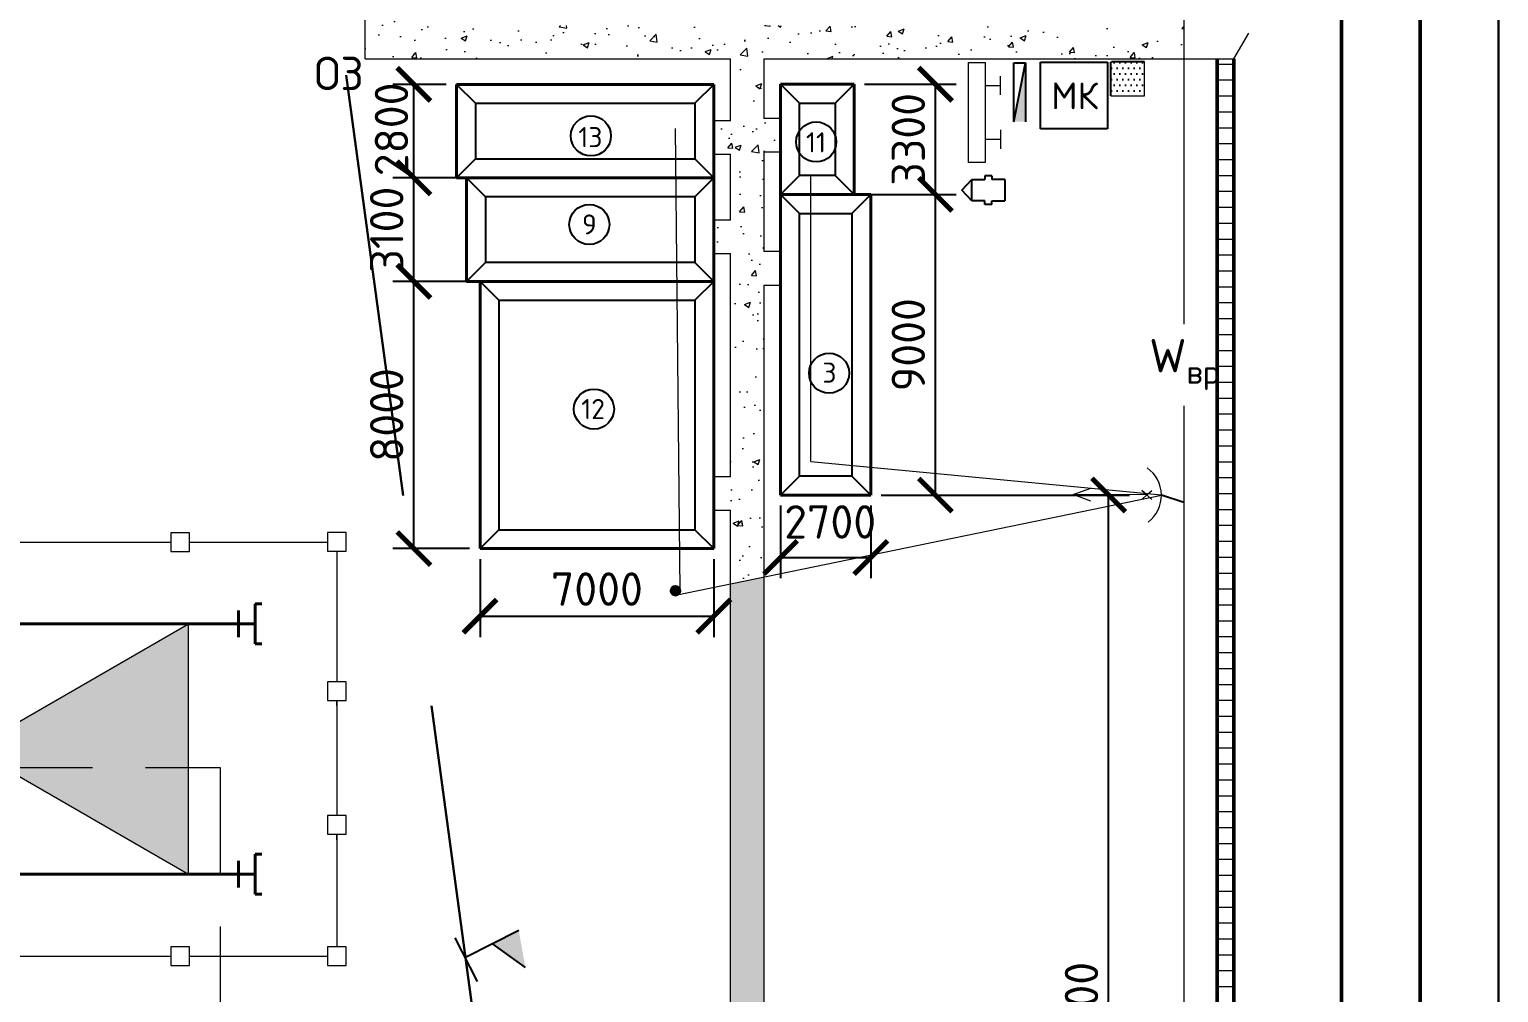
# Model space of a CAD drawing. Header units: millimetres. Extents: x -782 to 10910, y 3841 to 13237.
# Drawn here: x -385.5 to -297.5, y 4606.2 to 4663.9 of the extents above; entities that cross this region are included whole.
import ezdxf

# ---------------------------------------------------------------- set-up
doc = ezdxf.new("R2010")
doc.units = ezdxf.units.MM
doc.linetypes.add('штриховая2', pattern=[9.525, 6.35, -3.175])
for name, color, linetype, lineweight in [('0.2 сетевой', 7, 'Continuous', 20), ('красный', 1, 'Continuous', 30), ('Оbводка', 1, 'Continuous', 90), ('Тонкая 0.3', 140, 'Continuous', 25)]:
    doc.layers.add(name, color=color, linetype=linetype, lineweight=lineweight)
doc.layers.add('1', color=7, linetype='Continuous')
doc.layers.add('Системный слой', color=7, linetype='Continuous')
doc.styles.add('2.5', font='isocpeur.ttf', dxfattribs={"height": 2})
doc.styles.add('Isocpeur', font='isocpeur.ttf')
doc.dimstyles.new('М500 стройгенп', dxfattribs={"dimtxt": 2, "dimasz": 2, "dimexe": 1.25, "dimexo": 0.625, "dimtad": 1, "dimlfac": 500, "dimtxsty": '2.5', "dimblk": 'ARCHTICK', "dimcen": 2.5, "dimadec": 0, "dimazin": 0, "dimtfac": 1, "dimtmove": 0, "dimatfit": 3, "dimfxl": 1, "dimarcsym": 0})
pattern_1 = [(50, (-2824.641, 1373.7972), (3.6436934, -0.3187817), [0.381, -4.191]), (355, (-2824.641, 1373.7972), (-0.7048684, 3.821137), [0.3048, -3.3528117]), (100.45144, (-2824.3374, 1373.7706), (2.938825, 3.502355), [0.3238002, -3.561805]), (46.1842, (-2824.641, 1374.813), (5.421581, -0.8408466), [0.5715, -6.2865]), (96.63556, (-2824.189, 1374.743), (4.748083, 4.9485225), [0.4857005, -5.342712]), (351.18415, (-2824.641, 1374.813), (4.748083, 4.9485225), [0.457199, -5.029195]), (21, (-2824.133, 1374.5592), (3.0322878, -2.045304), [0.381, -4.191]), (326, (-2824.133, 1374.5592), (1.2360406, 3.6837593), [0.3048, -3.3528]), (71.451445, (-2823.8803, 1374.3888), (4.2683284, 1.6384554), [0.3238002, -3.5617988]), (37.5, (-2824.641, 1373.7972), (0.06177207, 1.69110078), [0, -3.31216, 0, -3.4036, 0, -3.3655]), (7.5, (-2824.641, 1373.7972), (1.33639325, 2.0036115), [0, -1.94056, 0, -3.23596, 0, -1.2827]), (327.5, (-2825.7738, 1373.7972), (2.7118119, -0.1145749), [0, -1.27, 0, -3.9624, 0, -5.2578]), (317.5, (-2826.2818, 1373.7972), (2.9625836, 0.5085298), [0, -1.651, 0, -2.63144, 0, -3.7338])]

# ---------------------------------------------------------------- blocks, each defined once
blk = doc.blocks.new('_ArchTick')
at = {"color": 0, "linetype": 'ByBlock', "const_width": 0.15}
blk.add_lwpolyline([(-0.5, -0.5), (0.5, 0.5)], dxfattribs=at)
blk = doc.blocks.new('*D99')
at = {"color": 0, "lineweight": -2, "transparency": 16777216}
for p, q in [((-334.466, 4636.019), (-319.6, 4636.019)), ((-320.85, 4572.988), (-320.85, 4636.019)), ((-331.321, 4572.988), (-319.6, 4572.988))]:
    blk.add_line(p, q, dxfattribs=at)
at = {"layer": 'Defpoints', "color": 0, "lineweight": 25, "transparency": 16777216}
for p in [(-335.091, 4636.019), (-320.85, 4636.019), (-331.946, 4572.988)]:
    blk.add_point(p, dxfattribs=at)
at = {"color": 0, "lineweight": -2, "transparency": 16777216, "xscale": 2, "yscale": 2, "zscale": 2}
for p, rotation in [((-320.85, 4636.019), 90), ((-320.85, 4572.988), 270)]:
    blk.add_blockref('_ArchTick', p, dxfattribs=dict(at, rotation=rotation))
at = {"color": 0, "lineweight": 20, "transparency": 16777216, "insert": (-322.475, 4604.503), "char_height": 2, "attachment_point": 5, "rotation": 90, "style": '2.5'}
blk.add_mtext('38500', dxfattribs=at)
blk = doc.blocks.new('*D100')
at = {"color": 0, "lineweight": -2, "transparency": 16777216}
for p, q in [((-334.466, 4654.018), (-329.969, 4654.018)), ((-331.219, 4636.019), (-331.219, 4654.018)), ((-334.466, 4636.019), (-329.969, 4636.019))]:
    blk.add_line(p, q, dxfattribs=at)
at = {"layer": 'Defpoints', "color": 0, "lineweight": 20, "transparency": 16777216}
for p in [(-335.091, 4654.018), (-331.219, 4654.018), (-335.091, 4636.019)]:
    blk.add_point(p, dxfattribs=at)
at = {"color": 0, "lineweight": -2, "transparency": 16777216, "xscale": 2, "yscale": 2, "zscale": 2}
for p, rotation in [((-331.219, 4654.018), 90), ((-331.219, 4636.019), 270)]:
    blk.add_blockref('_ArchTick', p, dxfattribs=dict(at, rotation=rotation))
at = {"color": 0, "lineweight": 20, "transparency": 16777216, "insert": (-332.844, 4645.019), "char_height": 2, "attachment_point": 5, "rotation": 90, "style": '2.5'}
blk.add_mtext('9000', dxfattribs=at)
blk = doc.blocks.new('*D101')
at = {"color": 0, "lineweight": -2, "transparency": 16777216}
for p, q in [((-335.466, 4660.618), (-329.969, 4660.618)), ((-331.219, 4654.018), (-331.219, 4660.618)), ((-335.466, 4654.018), (-329.969, 4654.018))]:
    blk.add_line(p, q, dxfattribs=at)
at = {"layer": 'Defpoints', "color": 0, "lineweight": 20, "transparency": 16777216}
for p in [(-336.091, 4660.618), (-331.219, 4660.618), (-336.091, 4654.018)]:
    blk.add_point(p, dxfattribs=at)
at = {"color": 0, "lineweight": -2, "transparency": 16777216, "xscale": 2, "yscale": 2, "zscale": 2}
for p, rotation in [((-331.219, 4660.618), 90), ((-331.219, 4654.018), 270)]:
    blk.add_blockref('_ArchTick', p, dxfattribs=dict(at, rotation=rotation))
at = {"color": 0, "lineweight": 20, "transparency": 16777216, "insert": (-332.844, 4657.318), "char_height": 2, "attachment_point": 5, "rotation": 90, "style": '2.5'}
blk.add_mtext('3300', dxfattribs=at)
blk = doc.blocks.new('*D102')
at = {"color": 0, "lineweight": -2, "transparency": 16777216}
for p, q in [((-358.491, 4632.186), (-358.491, 4627.512)), ((-344.491, 4632.186), (-344.491, 4627.512)), ((-358.491, 4628.762), (-344.491, 4628.762))]:
    blk.add_line(p, q, dxfattribs=at)
at = {"layer": 'Defpoints', "color": 0, "lineweight": 20, "transparency": 16777216}
for p in [(-358.491, 4632.811), (-344.491, 4632.811), (-344.491, 4628.762)]:
    blk.add_point(p, dxfattribs=at)
at = {"color": 0, "lineweight": -2, "transparency": 16777216, "xscale": 2, "yscale": 2, "zscale": 2, "rotation": 180}
blk.add_blockref('_ArchTick', (-358.491, 4628.762), dxfattribs=at)
at = {"color": 0, "lineweight": -2, "transparency": 16777216, "xscale": 2, "yscale": 2, "zscale": 2}
blk.add_blockref('_ArchTick', (-344.491, 4628.762), dxfattribs=at)
at = {"color": 0, "lineweight": 20, "transparency": 16777216, "insert": (-351.491, 4630.387), "char_height": 2, "attachment_point": 5, "style": '2.5'}
blk.add_mtext('7000', dxfattribs=at)
blk = doc.blocks.new('*D103')
at = {"color": 0, "lineweight": -2, "transparency": 16777216}
for p, q in [((-340.491, 4635.394), (-340.491, 4631.03)), ((-335.091, 4635.394), (-335.091, 4631.03)), ((-340.491, 4632.28), (-335.091, 4632.28))]:
    blk.add_line(p, q, dxfattribs=at)
at = {"layer": 'Defpoints', "color": 0, "lineweight": 20, "transparency": 16777216}
for p in [(-340.491, 4636.019), (-335.091, 4636.019), (-335.091, 4632.28)]:
    blk.add_point(p, dxfattribs=at)
at = {"color": 0, "lineweight": -2, "transparency": 16777216, "xscale": 2, "yscale": 2, "zscale": 2, "rotation": 180}
blk.add_blockref('_ArchTick', (-340.491, 4632.28), dxfattribs=at)
at = {"color": 0, "lineweight": -2, "transparency": 16777216, "xscale": 2, "yscale": 2, "zscale": 2}
blk.add_blockref('_ArchTick', (-335.091, 4632.28), dxfattribs=at)
at = {"color": 0, "lineweight": 20, "transparency": 16777216, "insert": (-337.522, 4634.408), "char_height": 2, "attachment_point": 5, "style": '2.5'}
blk.add_mtext('2700', dxfattribs=at)
blk = doc.blocks.new('*D104')
at = {"color": 0, "lineweight": -2, "transparency": 16777216}
for p, q in [((-359.116, 4648.811), (-363.703, 4648.811)), ((-362.453, 4632.811), (-362.453, 4648.811)), ((-359.116, 4632.811), (-363.703, 4632.811))]:
    blk.add_line(p, q, dxfattribs=at)
at = {"layer": 'Defpoints', "color": 0, "lineweight": 20, "transparency": 16777216}
for p in [(-362.453, 4648.811), (-358.491, 4648.811), (-358.491, 4632.811)]:
    blk.add_point(p, dxfattribs=at)
at = {"color": 0, "lineweight": -2, "transparency": 16777216, "xscale": 2, "yscale": 2, "zscale": 2}
for p, rotation in [((-362.453, 4648.811), 90), ((-362.453, 4632.811), 270)]:
    blk.add_blockref('_ArchTick', p, dxfattribs=dict(at, rotation=rotation))
at = {"color": 0, "lineweight": 20, "transparency": 16777216, "insert": (-364.078, 4640.811), "char_height": 2, "attachment_point": 5, "rotation": 90, "style": '2.5'}
blk.add_mtext('8000', dxfattribs=at)
blk = doc.blocks.new('*D105')
at = {"color": 0, "lineweight": -2, "transparency": 16777216}
for p, q in [((-359.913, 4655.011), (-363.703, 4655.011)), ((-362.453, 4648.814), (-362.453, 4655.011)), ((-359.913, 4648.814), (-363.703, 4648.814))]:
    blk.add_line(p, q, dxfattribs=at)
at = {"layer": 'Defpoints', "color": 0, "lineweight": 20, "transparency": 16777216}
for p in [(-362.453, 4655.011), (-359.288, 4655.011), (-359.288, 4648.814)]:
    blk.add_point(p, dxfattribs=at)
at = {"color": 0, "lineweight": -2, "transparency": 16777216, "xscale": 2, "yscale": 2, "zscale": 2}
for p, rotation in [((-362.453, 4655.011), 90), ((-362.453, 4648.814), 270)]:
    blk.add_blockref('_ArchTick', p, dxfattribs=dict(at, rotation=rotation))
at = {"color": 0, "lineweight": 20, "transparency": 16777216, "insert": (-364.078, 4651.912), "char_height": 2, "attachment_point": 5, "rotation": 90, "style": '2.5'}
blk.add_mtext('3100', dxfattribs=at)
blk = doc.blocks.new('*D106')
at = {"color": 0, "lineweight": -2, "transparency": 16777216}
for p, q in [((-360.516, 4660.611), (-363.703, 4660.611)), ((-362.453, 4655.011), (-362.453, 4660.611)), ((-360.516, 4655.011), (-363.703, 4655.011))]:
    blk.add_line(p, q, dxfattribs=at)
at = {"layer": 'Defpoints', "color": 0, "lineweight": 20, "transparency": 16777216}
for p in [(-362.453, 4660.611), (-359.891, 4660.611), (-359.891, 4655.011)]:
    blk.add_point(p, dxfattribs=at)
at = {"color": 0, "lineweight": -2, "transparency": 16777216, "xscale": 2, "yscale": 2, "zscale": 2}
for p, rotation in [((-362.453, 4660.611), 90), ((-362.453, 4655.011), 270)]:
    blk.add_blockref('_ArchTick', p, dxfattribs=dict(at, rotation=rotation))
at = {"color": 0, "lineweight": 20, "transparency": 16777216, "insert": (-363.793, 4657.915), "char_height": 2, "attachment_point": 5, "rotation": 90, "style": '2.5'}
blk.add_mtext('2800', dxfattribs=at)

msp = doc.modelspace()

# ---------------------------------------------------------------- hatches: boundary and pattern name
at = {"lineweight": 20}
h = msp.add_hatch(dxfattribs=at)
h.set_pattern_fill('AR-CONC', color=256, scale=0.02)
h.set_pattern_definition(pattern_1)
h.paths.add_polyline_path([(-337.744899, 4468.596323), (-338.744899, 4468.596323), (-338.744899, 4472.596313), (-337.744899, 4472.596313), (-337.744899, 4474.596313), (-338.744899, 4474.596313), (-338.744899, 4478.596303), (-337.744899, 4478.596303), (-337.744899, 4480.596303), (-338.744899, 4480.596303), (-338.744899, 4484.596293), (-337.744899, 4484.596293), (-337.744899, 4486.596293), (-338.744899, 4486.596293), (-338.744899, 4489.956282), (-337.744899, 4489.956282), (-337.744899, 4491.956282), (-338.744899, 4491.956282), (-338.744899, 4495.793482), (-340.744899, 4495.793482), (-340.744899, 4468.596323), (-359.455167, 4468.596323), (-359.455167, 4475.206589), (-340.744899, 4475.206589), (-340.744899, 4477.206589), (-343.255194, 4477.206589), (-343.255194, 4478.206473), (-345.255194, 4478.20653), (-345.255194, 4477.206589), (-348.655185, 4477.206589), (-348.655185, 4478.206589), (-350.655185, 4478.206589), (-350.655185, 4477.206589), (-354.055176, 4477.206589), (-354.055176, 4478.206589), (-356.055176, 4478.206589), (-356.055176, 4477.206589), (-359.455167, 4477.206589), (-359.455167, 4478.206589), (-361.455167, 4478.206589), (-361.455167, 4477.206589), (-361.455167, 4475.206589), (-361.455167, 4463.807408), (-359.455167, 4463.807408), (-359.455167, 4466.596323), (-340.744899, 4466.596323), (-340.744899, 4463.807408), (-338.744899, 4463.807408), (-338.744899, 4466.596323), (-337.744899, 4466.596323)])
h.paths.add_polyline_path([(-338.744899, 4498.006404), (-341.49096, 4498.006404), (-341.49096, 4500.743701), (-343.49096, 4500.743701), (-343.49096, 4496.006404), (-340.744899, 4496.006404), (-340.744899, 4495.793482), (-338.744899, 4495.793482)])
h.paths.add_polyline_path([(-341.49096, 4504.334467), (-343.49096, 4504.334467), (-343.49096, 4500.743701), (-341.49096, 4500.743701)])
h.paths.add_polyline_path([(-341.49096, 4553.676008), (-338.353466, 4553.676008), (-338.353466, 4555.676008), (-341.49096, 4555.676008), (-341.49096, 4567.030776), (-343.49096, 4565.437244), (-343.49096, 4546.891012), (-344.49096, 4546.891012), (-344.49096, 4544.891012), (-343.49096, 4544.891012), (-343.49096, 4541.11671), (-344.49096, 4541.11671), (-344.49096, 4539.633113), (-344.49096, 4539.11671), (-343.49096, 4539.11671), (-343.49096, 4535.361404), (-344.49096, 4535.361404), (-344.49096, 4534.033122), (-344.49096, 4533.361404), (-343.49096, 4533.361404), (-343.49096, 4504.334467), (-341.49096, 4504.334467)])
h.paths.add_polyline_path([(-341.49096, 4601.517203), (-343.49096, 4601.517203), (-343.49096, 4599.526434), (-341.49096, 4599.526434)])
h.paths.add_polyline_path([(-341.49096, 4603.507973), (-343.49096, 4603.507973), (-343.49096, 4601.517203), (-341.49096, 4601.517203)])
h.paths.add_polyline_path([(-341.49096, 4631.097874), (-343.49096, 4630.686293), (-343.49096, 4603.507973), (-341.49096, 4603.507973)])
h.paths.add_polyline_path([(-490.955052, 4471.532161), (-487.955057, 4471.532161), (-487.955057, 4474.412156), (-490.955052, 4474.412156)], flags=9)
h.paths.add_polyline_path([(-493.997563, 4661.748558), (-490.757568, 4661.748558), (-490.757568, 4664.628553), (-493.997563, 4664.628553)], flags=9)
h.paths.add_polyline_path([(-620.19341, 4666.092173), (-616.953415, 4666.092173), (-616.953415, 4668.972168), (-620.19341, 4668.972168)], flags=9)
h.paths.add_polyline_path([(-620.253409, 4471.532161), (-616.893415, 4471.532161), (-616.893415, 4474.412156), (-620.253409, 4474.412156)], flags=9)
h.paths.add_polyline_path([(-380.073851, 4471.532161), (-376.833856, 4471.532161), (-376.833856, 4474.412156), (-380.073851, 4474.412156)], flags=9)
h.paths.add_polyline_path([(-360.53817, 4666.092173), (-357.538175, 4666.092173), (-357.538175, 4668.972168), (-360.53817, 4668.972168)], flags=9)
h.paths.add_polyline_path([(-333.732101, 4498.708907), (-329.532101, 4498.708907), (-329.532101, 4503.508907), (-333.732101, 4503.508907)], flags=9)
h.paths.add_polyline_path([(-333.802376, 4502.764583), (-329.602376, 4502.764583), (-329.602376, 4507.564583), (-333.802376, 4507.564583)], flags=9)
h.paths.add_polyline_path([(-643.349288, 4561.645607), (-638.329288, 4561.645607), (-638.329288, 4567.25894), (-643.349288, 4567.25894)], flags=9)
h.paths.add_polyline_path([(-486.200517, 4700.863403), (-481.180517, 4700.863403), (-481.180517, 4706.476736), (-486.200517, 4706.476736)], flags=9)
h.paths.add_polyline_path([(-335.274504, 4596.387526), (-332.074504, 4596.387526), (-332.074504, 4601.187526), (-335.274504, 4601.187526)], flags=9)
h.paths.add_polyline_path([(-334.963664, 4599.344781), (-332.363664, 4599.344781), (-332.363664, 4604.144781), (-334.963664, 4604.144781)], flags=9)
h.paths.add_polyline_path([(-335.110374, 4602.258114), (-332.510374, 4602.258114), (-332.510374, 4607.058114), (-335.110374, 4607.058114)], flags=9)
h.paths.add_polyline_path([(-355.652888, 4539.547874), (-352.292894, 4539.547874), (-352.292894, 4542.427869), (-355.652888, 4542.427869)], flags=9)
h.paths.add_polyline_path([(-355.652888, 4499.416649), (-352.172894, 4499.416649), (-352.172894, 4502.296644), (-355.652888, 4502.296644)], flags=9)
h.paths.add_polyline_path([(-324.262243, 4499.416649), (-320.902249, 4499.416649), (-320.902249, 4502.296644), (-324.262243, 4502.296644)], flags=9)
h.paths.add_polyline_path([(-365.910975, 4686.257033), (-363.870979, 4686.257033), (-363.870979, 4689.137029), (-365.910975, 4689.137029)], flags=9)
h.paths.add_polyline_path([(-332.162343, 4580.084993), (-330.122347, 4580.084993), (-330.122347, 4582.964989), (-332.162343, 4582.964989)], flags=9)
h.paths.add_polyline_path([(-332.593684, 4542.584176), (-330.553688, 4542.584176), (-330.553688, 4545.464171), (-332.593684, 4545.464171)], flags=9)
h.paths.add_polyline_path([(-351.172047, 4482.983545), (-349.61205, 4482.983545), (-349.61205, 4485.86354), (-351.172047, 4485.86354)], flags=25)
h.paths.add_polyline_path([(-361.591125, 4483.287258), (-360.151128, 4483.287258), (-360.151128, 4486.167253), (-361.591125, 4486.167253)], flags=9)
h.paths.add_polyline_path([(-356.572038, 4482.983545), (-355.012041, 4482.983545), (-355.012041, 4485.86354), (-356.572038, 4485.86354)], flags=25)
h.paths.add_polyline_path([(-339.271315, 4655.758474), (-337.471318, 4655.758474), (-337.471318, 4658.638469), (-339.271315, 4658.638469)], flags=9)
h.paths.add_polyline_path([(-332.608081, 4489.943755), (-331.168084, 4489.943755), (-331.168084, 4492.823751), (-332.608081, 4492.823751)], flags=9)
h.paths.add_polyline_path([(-344.581313, 4683.141552), (-342.421316, 4683.141552), (-342.421316, 4686.021547), (-344.581313, 4686.021547)], flags=9)
h.paths.add_polyline_path([(-350.703241, 4567.302177), (-348.663245, 4567.302177), (-348.663245, 4570.182173), (-350.703241, 4570.182173)], flags=9)
h.paths.add_polyline_path([(-354.839681, 4687.502941), (-352.799684, 4687.502941), (-352.799684, 4690.382936), (-354.839681, 4690.382936)], flags=9)
h.paths.add_polyline_path([(-347.957987, 4533.876224), (-346.517989, 4533.876224), (-346.517989, 4536.756219), (-347.957987, 4536.756219)], flags=9)
h.paths.add_polyline_path([(-332.015966, 4467.071119), (-330.815968, 4467.071119), (-330.815968, 4469.951114), (-332.015966, 4469.951114)], flags=9)
h.paths.add_polyline_path([(-338.286479, 4641.96886), (-336.846482, 4641.96886), (-336.846482, 4644.848855), (-338.286479, 4644.848855)], flags=9)
h.paths.add_polyline_path([(-352.901499, 4656.072448), (-350.861502, 4656.072448), (-350.861502, 4658.952444), (-352.901499, 4658.952444)], flags=9)
h.paths.add_polyline_path([(-352.740161, 4639.788183), (-350.700164, 4639.788183), (-350.700164, 4642.668178), (-352.740161, 4642.668178)], flags=9)
h.paths.add_polyline_path([(-352.662799, 4650.840838), (-351.222802, 4650.840838), (-351.222802, 4653.720833), (-352.662799, 4653.720833)], flags=9)
h.paths.add_polyline_path([(-340.866138, 4448.225574), (-339.42614, 4448.225574), (-339.42614, 4451.105569), (-340.866138, 4451.105569)], flags=9)
h.paths.add_polyline_path([(-332.246898, 4479.155218), (-331.0469, 4479.155218), (-331.0469, 4482.035213), (-332.246898, 4482.035213)], flags=9)
h.paths.add_polyline_path([(-332.015966, 4473.071109), (-330.815968, 4473.071109), (-330.815968, 4475.951104), (-332.015966, 4475.951104)], flags=9)
h.paths.add_polyline_path([(-332.608081, 4484.543764), (-331.168084, 4484.543764), (-331.168084, 4487.42376), (-332.608081, 4487.42376)], flags=9)
h.paths.add_polyline_path([(-345.82457, 4483.643858), (-343.784573, 4483.643858), (-343.784573, 4486.523853), (-345.82457, 4486.523853)], flags=25)
h.paths.add_polyline_path([(-347.957987, 4545.076205), (-346.517989, 4545.076205), (-346.517989, 4547.9562), (-347.957987, 4547.9562)], flags=9)
h.paths.add_polyline_path([(-347.957987, 4539.476214), (-346.517989, 4539.476214), (-346.517989, 4542.35621), (-347.957987, 4542.35621)], flags=9)
h.paths.add_polyline_path([(-343.49096, 4599.526434), (-343.49096, 4565.437244), (-341.49096, 4567.030776), (-341.49096, 4599.526434)])
h = msp.add_hatch(dxfattribs=at)
h.set_pattern_fill('ANSI31', color=256, scale=0.3, angle=135)
h.set_pattern_definition([(180, (-2824.641, 1373.7972), (-2e-16, -0.9525), [])])
h.paths.add_polyline_path([(-313.353466, 4706.53625), (-314.353466, 4705.53625), (-314.353466, 4680.807408), (-313.353466, 4680.807408)])
h.paths.add_polyline_path([(-313.353466, 4500.743701), (-314.353466, 4500.743701), (-314.353466, 4463.807408), (-313.353466, 4463.807408)])
h.paths.add_polyline_path([(-313.353466, 4456.807408), (-314.353466, 4456.807408), (-314.353466, 4433.593297), (-313.353466, 4432.593297)])
h.paths.add_polyline_path([(-313.353466, 4504.334467), (-314.353466, 4504.334467), (-314.353466, 4500.743701), (-313.353466, 4500.743701)])
h.paths.add_polyline_path([(-313.353466, 4599.526434), (-314.353466, 4599.526434), (-314.353466, 4504.334467), (-313.353466, 4504.334467)])
h.paths.add_polyline_path([(-313.353466, 4601.517203), (-314.353466, 4601.517203), (-314.353466, 4599.526434), (-313.353466, 4599.526434)])
h.paths.add_polyline_path([(-313.353466, 4603.507973), (-314.353466, 4603.507973), (-314.353466, 4601.517203), (-313.353466, 4601.517203)])
h.paths.add_polyline_path([(-313.353466, 4673.807408), (-314.353466, 4673.807408), (-314.353466, 4665.760209), (-313.353466, 4665.760209)])
h.paths.add_polyline_path([(-314.353466, 4664.131015), (-313.353466, 4664.131015), (-313.353466, 4665.760209), (-314.353466, 4665.760209)])
h.paths.add_polyline_path([(-313.353466, 4662.131015), (-314.353466, 4662.131015), (-314.353466, 4603.507973), (-313.353466, 4603.507973)])
at = {"lineweight": 25}
h = msp.add_hatch(dxfattribs=at)
h.set_pattern_fill('ANSI31', color=256)
h.paths.add_polyline_path([(-368.191661, 4463.807408), (-373.728346, 4463.807408), (-373.728346, 4456.807408), (-369.148621, 4456.807408)])
h.paths.add_polyline_path([(-395.838756, 4466.392732), (-395.525305, 4468.691212, -0.033531004), (-397.946103, 4470.807408), (-579.946103, 4470.807408, -0.033546474), (-582.368081, 4468.690313), (-582.053972, 4466.392661, -0.454591532), (-580.237257, 4464.807408), (-397.654949, 4464.807408, -0.454492205)])
h.paths.add_polyline_path([(-369.748667, 4685.053568), (-370.828143, 4685.160867, -0.097320235), (-378.998894, 4680.813979), (-608.743581, 4680.807442), (-609.838767, 4672.796344, -0.071737884), (-603.062159, 4673.807128), (-596.916666, 4673.836845, -0.164269753), (-582.368081, 4668.924503), (-582.053972, 4671.222156, -0.374956444), (-583.437252, 4672.807408, -1), (-580.237257, 4672.807408), (-397.654949, 4672.807408, -1), (-394.454955, 4672.807408, -0.381458001), (-395.874355, 4671.217636), (-395.556386, 4668.870434, -0.164703998), (-380.97554, 4673.807408), (-368.225183, 4673.807408)])
h.paths.add_polyline_path([(-603.696659, 4674.934966, -1), (-603.37666, 4674.934966, -1)], flags=16)
h.paths.add_polyline_path([(-395.874355, 4671.217636, -0.447745786), (-397.654949, 4672.807408), (-580.237257, 4672.807408, -0.454591532), (-582.053972, 4671.222156), (-582.368081, 4668.924503, -0.033546474), (-579.946103, 4666.807408), (-397.916183, 4666.807838, -0.032682346), (-395.556386, 4668.870434)])
h.paths.add_polyline_path([(-468.071309, 4672.209808), (-468.071309, 4678.809808), (-472.871309, 4678.809808), (-472.871309, 4672.209808)], flags=24)
h.paths.add_polyline_path([(-468.071309, 4664.861306), (-468.071309, 4671.461306), (-472.871309, 4671.461306), (-472.871309, 4664.861306)], flags=9)
h.paths.add_polyline_path([(-568.008949, 4665.132408), (-561.808949, 4665.132408), (-561.808949, 4669.932408), (-568.008949, 4669.932408)], flags=9)
at = {"lineweight": 20}
h = msp.add_hatch(dxfattribs=at)
h.set_pattern_fill('AR-CONC', color=256, scale=0.025)
h.paths.add_polyline_path([(-316.353466, 4463.807408), (-368.191661, 4463.807408), (-369.148621, 4456.807408), (-316.353466, 4456.807408)])
edge = h.paths.add_edge_path()
edge.add_line((-368.191661, 4463.807408), (-387.037143, 4463.807408))
edge.add_arc((-387.037143, 4475.807794), 12.000386, 223.86662461, 270, ccw=False)
edge.add_line((-395.688881, 4467.491743), (-395.838756, 4466.392732))
edge.add_arc((-396.054952, 4464.807408), 1.599997, 0, 82.23429528, ccw=False)
edge.add_arc((-396.054952, 4464.807408), 1.599997, -180, 0, ccw=False)
edge.add_line((-397.654949, 4464.807408), (-580.237257, 4464.807408))
edge.add_arc((-581.837255, 4464.807408), 1.599997, -180, 0, ccw=False)
edge.add_arc((-581.837255, 4464.807408), 1.599997, 97.78457087, 180, ccw=False)
edge.add_line((-582.053972, 4466.392661), (-582.204114, 4467.490923))
edge.add_arc((-590.855063, 4475.807794), 12.000386, 270, 316.12794469, ccw=False)
edge.add_line((-590.855063, 4463.807408), (-609.700546, 4463.807408))
edge.add_line((-609.700546, 4463.807408), (-608.743586, 4456.807408))
edge.add_line((-608.743586, 4456.807408), (-369.148621, 4456.807408))
edge.add_line((-369.148621, 4456.807408), (-368.191661, 4463.807408))
edge = h.paths.add_edge_path()
edge.add_arc((-387.037143, 4475.807794), 12.000386, 204.62550124, 223.86662461, ccw=False)
edge.add_line((-397.946103, 4470.807408), (-490.693853, 4470.807408))
edge.add_arc((-491.827745, 4471.200197), 1.199998, 199.10645728, 340.89354272, ccw=False)
edge.add_line((-492.961638, 4470.807408), (-579.946103, 4470.807408))
edge.add_arc((-590.855063, 4475.807794), 12.000386, 316.12794469, 335.37449876, ccw=False)
edge.add_line((-582.204114, 4467.490923), (-582.053972, 4466.392661))
edge.add_arc((-581.837255, 4464.807408), 1.599997, 0, 97.78457087, ccw=False)
edge.add_line((-580.237257, 4464.807408), (-397.654949, 4464.807408))
edge.add_arc((-396.054952, 4464.807408), 1.599997, 82.23429528, 180, ccw=False)
edge.add_line((-395.838756, 4466.392732), (-395.688881, 4467.491743))
edge = h.paths.add_edge_path()
edge.add_line((-369.173453, 4680.807408), (-608.743586, 4680.807408))
edge.add_line((-608.743586, 4680.807408), (-609.700546, 4673.807408))
edge.add_line((-609.700546, 4673.807408), (-590.855063, 4673.807408))
edge.add_arc((-590.855063, 4661.807022), 12.000386, 43.87205531, 90, ccw=False)
edge.add_line((-582.204114, 4670.123893), (-582.053972, 4671.222156))
edge.add_arc((-581.837255, 4672.807408), 1.599997, 180, 262.21542913, ccw=False)
edge.add_arc((-581.837255, 4672.807408), 1.599997, 0, 180, ccw=False)
edge.add_line((-580.237257, 4672.807408), (-397.654949, 4672.807408))
edge.add_arc((-396.054952, 4672.807408), 1.599997, 0, 180, ccw=False)
edge.add_arc((-396.054952, 4672.807408), 1.599997, -83.51900907, 0, ccw=False)
edge.add_line((-395.874355, 4671.217636), (-395.556386, 4668.870434))
edge.add_arc((-336.114625, 4576.116626), 110.1662, 117.53133097, 122.65399107, ccw=False)
edge.add_line((-387.037143, 4673.807408), (-368.225183, 4673.807408))
edge.add_line((-368.225183, 4673.807408), (-369.173453, 4680.807408))
edge = h.paths.add_edge_path()
edge.add_line((-608.743586, 4680.807408), (-617.994481, 4680.807408))
edge.add_line((-617.994481, 4680.807408), (-617.990367, 4673.414839))
edge.add_arc((-614.946103, 4661.807408), 12, 90, 104.69589657, ccw=False)
edge.add_line((-614.946103, 4673.807408), (-609.700546, 4673.807408))
edge.add_line((-609.700546, 4673.807408), (-608.743586, 4680.807408))
edge = h.paths.add_edge_path()
edge.add_line((-395.556386, 4668.870434), (-395.874355, 4671.217636))
edge.add_arc((-396.054952, 4672.807408), 1.599997, 180, 276.48099093, ccw=False)
edge.add_line((-397.654949, 4672.807408), (-580.237257, 4672.807408))
edge.add_arc((-581.837255, 4672.807408), 1.599997, -97.78457087, 0, ccw=False)
edge.add_line((-582.053972, 4671.222156), (-582.204114, 4670.123893))
edge.add_arc((-590.855063, 4661.807022), 12.000386, 24.62550124, 43.87205531, ccw=False)
edge.add_line((-579.946103, 4666.807408), (-495.336234, 4666.807408))
edge.add_arc((-494.750257, 4665.760209), 1.199998, 60.7700888, 119.2299112, ccw=False)
edge.add_line((-494.164279, 4666.807408), (-397.946103, 4666.807408))
edge.add_arc((-395.805836, 4666.743802), 2.141212, 83.30987815, 178.29773268, ccw=False)
h.paths.add_polyline_path([(-493.997563, 4666.092173), (-490.757568, 4666.092173), (-490.757568, 4666.807408), (-493.997563, 4666.807408)])
h.paths.add_polyline_path([(-368.225183, 4673.807408), (-316.353466, 4673.807408), (-316.353466, 4680.807408), (-369.173453, 4680.807408)])
edge = h.paths.add_edge_path()
edge.add_arc((-609.946103, 4656.807408), 24, 109.59180627, 180)
edge.add_line((-633.946103, 4656.807408), (-633.946103, 4480.807408))
edge.add_arc((-609.946103, 4480.807408), 24, 180, 270)
edge.add_line((-609.946103, 4456.807408), (-608.743586, 4456.807408))
edge.add_line((-608.743586, 4456.807408), (-609.700546, 4463.807408))
edge.add_line((-609.700546, 4463.807408), (-614.946103, 4463.807408))
edge.add_arc((-637.916666, 4452.836845), 25.455844, 25.52877937, 64.47122063)
edge.add_line((-626.946103, 4475.807408), (-626.946103, 4661.807408))
edge.add_arc((-614.946103, 4661.807408), 12, 104.69589657, 180, ccw=False)
edge.add_line((-617.990367, 4673.414839), (-617.993708, 4679.417938))
at = {"lineweight": 25}
h = msp.add_hatch(dxfattribs=at)
h.set_pattern_fill('AR-CONC', color=256, scale=0.025)
h.paths.add_polyline_path([(-583.437252, 4464.807408, -0.374956444), (-582.053972, 4466.392661), (-582.204114, 4467.490923, -0.204033738), (-590.855063, 4463.807408), (-602.946103, 4463.807408, -0.072953131), (-609.838767, 4464.818472), (-608.743586, 4456.807408), (-375.228346, 4456.807408), (-375.228346, 4463.807408), (-387.037143, 4463.807408, -0.077886135), (-390.708441, 4464.382785), (-394.459977, 4464.680734, -0.96113778), (-397.654949, 4464.807408), (-580.237257, 4464.807408, -1)])
h.paths.add_polyline_path([(-633.514713, 4548.873557), (-626.914713, 4548.873557), (-626.914713, 4553.673557), (-633.514713, 4553.673557)], flags=24)
h.paths.add_polyline_path([(-632.021103, 4479.706118), (-625.421103, 4479.706118), (-625.421103, 4484.506118), (-632.021103, 4484.506118)], flags=24)
h.paths.add_polyline_path([(-634.133065, 4600.843937), (-630.443071, 4600.843937), (-630.443071, 4605.16393), (-634.133065, 4605.16393)], flags=9)
h.paths.add_polyline_path([(-468.071309, 4457.905008), (-468.071309, 4464.505008), (-472.871309, 4464.505008), (-472.871309, 4457.905008)], flags=24)
edge = h.paths.add_edge_path()
edge.add_arc((-609.946103, 4656.807408), 24, 109.59160183, 180)
edge.add_line((-633.946103, 4656.807408), (-633.946103, 4480.807408))
edge.add_arc((-609.946103, 4480.807408), 24, 180, 270)
edge.add_line((-609.946103, 4456.807408), (-608.743586, 4456.807408))
edge.add_line((-608.743586, 4456.807408), (-609.700546, 4463.807408))
edge.add_line((-609.700546, 4463.807408), (-609.838767, 4464.818472))
edge.add_arc((-602.946103, 4487.807408), 24, 180, 253.30994122, ccw=False)
edge.add_line((-626.946103, 4487.807408), (-626.946103, 4661.807408))
edge.add_arc((-614.946103, 4661.807408), 12, 104.69537151, 180, ccw=False)
edge.add_line((-617.990261, 4673.414867), (-617.993627, 4679.417967))
at = {"lineweight": 20}
h = msp.add_hatch(dxfattribs=at)
h.set_pattern_fill('AR-CONC', color=256, scale=0.02)
h.set_pattern_definition(pattern_1)
h.paths.add_polyline_path([(-341.49096, 4656.562181), (-340.49096, 4656.562181), (-340.49096, 4658.562181), (-341.49096, 4658.562181), (-341.49096, 4662.131015), (-316.353466, 4662.131015), (-316.353466, 4664.131015), (-363.377792, 4664.131015), (-363.377792, 4665.760209), (-365.377792, 4665.760209), (-365.377792, 4662.131015), (-343.49096, 4662.131015), (-343.49096, 4658.430201), (-344.49096, 4658.430201), (-344.49096, 4656.430201), (-343.49096, 4656.430201), (-343.49096, 4652.486852), (-344.49096, 4652.486852), (-344.49096, 4650.486852), (-343.49096, 4650.486852), (-343.49096, 4637.102308), (-344.49096, 4637.102308), (-344.49096, 4635.102308), (-343.49096, 4635.102308), (-343.49096, 4630.686293), (-341.49096, 4631.097874), (-341.49096, 4648.595524), (-340.49096, 4648.595524), (-340.49096, 4650.595524), (-341.49096, 4650.595524)])
h.paths.add_polyline_path([(-363.377792, 4673.807408), (-365.377792, 4673.807408), (-365.377792, 4665.760209), (-363.377792, 4665.760209)])
h = msp.add_hatch(dxfattribs=at)
h.set_pattern_fill('ANSI31', color=256, angle=90)
h.set_pattern_definition([(135, (-2824.641, 1373.7972), (-2.245064, -2.245064), [])])
h.paths.add_polyline_path([(-579.946103, 4470.807408, -0.084176912), (-582.204114, 4467.490923), (-582.053972, 4466.392661, -0.454591532), (-580.237257, 4464.807408), (-397.654949, 4464.807408, -0.454492205), (-395.838756, 4466.392732), (-395.688881, 4467.491743, -0.084153049), (-397.946103, 4470.807408), (-490.693853, 4470.807408, -0.71189231), (-492.961638, 4470.807408)])
h.paths.add_polyline_path([(-580.237257, 4672.807408, -0.454591532), (-582.053972, 4671.222156), (-582.204114, 4670.123893, -0.084176912), (-579.946103, 4666.807408), (-495.336234, 4666.807408, -0.260759243), (-494.164279, 4666.807408), (-397.946103, 4666.807408, -0.083164554), (-395.721467, 4670.089038), (-395.874355, 4671.217636, -0.447745786), (-397.654949, 4672.807408)])
h.paths.add_polyline_path([(-493.99518, 4666.152561), (-488.59518, 4666.152561), (-488.59518, 4670.952561), (-493.99518, 4670.952561)], flags=9)
h.paths.add_polyline_path([(-360.290529, 4665.506476), (-355.290529, 4665.506476), (-355.290529, 4670.306476), (-360.290529, 4670.306476)], flags=9)
msp.add_hatch(color=7).paths.add_polyline_path([(-325.820131, 4661.898391), (-326.525802, 4658.370037), (-325.820131, 4658.370037)])
at = {"lineweight": 25}
h = msp.add_hatch(color=1, dxfattribs=at)
h.paths.add_polyline_path([(-346.779974, 4630.567506, 0.414213562), (-347.059004, 4630.288476, 0.414213562), (-346.779974, 4630.009446)])
h.paths.add_polyline_path([(-346.779974, 4630.567506), (-346.779974, 4630.009446, 0.414213562), (-346.500944, 4630.288476, 0.414213562)])
at = {"lineweight": 20}
h = msp.add_hatch(color=256, dxfattribs=at)
h.dxf.hatch_style = 1
h.paths.add_polyline_path([(-375.946102, 4517.907408), (-387.039436, 4517.907408), (-388.946103, 4516.807408), (-375.946102, 4509.307408)])
h.paths.add_polyline_path([(-375.946102, 4524.307408), (-387.039436, 4517.907408), (-375.946102, 4517.907408)])
h.paths.add_polyline_path([(-590.868024, 4516.560537), (-591.163415, 4516.71995), (-590.600979, 4517.762144), (-590.85277, 4517.907408), (-601.946105, 4517.907408), (-601.946105, 4509.307408), (-591.543478, 4515.308923)])
h.paths.add_polyline_path([(-601.946105, 4524.307408), (-601.946105, 4517.907408), (-590.85277, 4517.907408)])
h.paths.add_polyline_path([(-590.85277, 4619.707408), (-601.946105, 4619.707408), (-601.946105, 4613.307408)])
h.paths.add_polyline_path([(-601.946105, 4628.307408), (-601.946105, 4619.707408), (-590.85277, 4619.707408), (-588.946103, 4620.807408)])
h.paths.add_polyline_path([(-375.946102, 4619.707408), (-387.039436, 4619.707408), (-375.946102, 4613.307408)])
h.paths.add_polyline_path([(-375.946102, 4628.307408), (-387.186612, 4621.822499), (-387.252892, 4621.543297), (-386.926307, 4621.465769), (-387.30707, 4619.861812), (-387.039436, 4619.707408), (-375.946102, 4619.707408)])
at = {"layer": 'Системный слой', "lineweight": 25}
h = msp.add_hatch(dxfattribs=at)
h.set_pattern_fill('DOTS', scale=0.213333, style=0)
h.set_pattern_definition([(0, (-1311.28106, 4680.54108), (0.16933305, 0.3386661), [0, -0.3386661])])
h.paths.add_polyline_path([(-318.697182, 4661.957932), (-318.697182, 4659.929479), (-320.725634, 4659.929479), (-320.725634, 4661.957932), (-320.321579, 4661.957932)])
at = {"layer": 'Тонкая 0.3', "ltscale": 5}
msp.add_hatch(color=7, dxfattribs=at).paths.add_polyline_path([(-356.174136, 4609.962442), (-357.771056, 4609.151032), (-355.776818, 4607.720674)])

# ---------------------------------------------------------------- linework, layer by layer
at = {"color": 3, "lineweight": 50}
msp.add_line((-302.199071, 4711.803428), (-302.199071, 4603.117201), dxfattribs=at)
at = {"color": 1, "lineweight": 30}
msp.add_line((-297.495949, 4711.803428), (-297.495949, 4562.166596), dxfattribs=at)
at = {"color": 240, "lineweight": 20, "true_color": 0xed1f24}
for p, q in [((-316.353466, 4703.536203), (-316.353466, 4646.245825)), ((-346.500944, 4630.288476), (-346.779974, 4657.968876)), ((-338.673771, 4638.0347), (-338.673771, 4655.149864)), ((-316.353466, 4641.353236), (-316.353466, 4435.593293)), ((-338.673771, 4638.0347), (-317.688171, 4636.036236)), ((-317.687777, 4635.996343), (-346.779974, 4630.009446))]:
    msp.add_line(p, q, dxfattribs=at)
at = {"linetype": 'штриховая2', "lineweight": 30, "ltscale": 4}
msp.add_line((-371.625749, 4698.909939), (-351.470686, 4550.127899), dxfattribs=at)
at = {"lineweight": 20}
for p, q in [((-365.377792, 4662.131015), (-365.377792, 4673.807408)), ((-313.353466, 4662.131015), (-312.460978, 4663.67685)), ((-365.377792, 4662.131015), (-343.49096, 4662.131015)), ((-343.49096, 4658.430201), (-343.49096, 4662.131015)), ((-341.49096, 4662.131015), (-341.49096, 4658.562181)), ((-341.49096, 4662.131015), (-314.353466, 4662.131015)), ((-314.353466, 4662.131015), (-313.353466, 4662.131015)), ((-318.697182, 4659.929479), (-318.697182, 4661.957932)), ((-320.725634, 4659.929479), (-318.697182, 4659.929479)), ((-340.49096, 4658.562181), (-341.49096, 4658.562181)), ((-343.49096, 4658.430201), (-344.49096, 4658.430201)), ((-344.49096, 4656.430201), (-343.49096, 4656.430201)), ((-343.49096, 4652.486852), (-343.49096, 4656.430201)), ((-341.49096, 4656.562181), (-341.49096, 4650.595524)), ((-341.49096, 4656.562181), (-340.49096, 4656.562181)), ((-343.49096, 4652.486852), (-344.49096, 4652.486852)), ((-340.49096, 4650.595524), (-341.49096, 4650.595524)), ((-344.49096, 4650.486852), (-343.49096, 4650.486852)), ((-343.49096, 4637.102308), (-343.49096, 4650.486852)), ((-341.49096, 4648.595524), (-341.49096, 4572.595133)), ((-341.49096, 4648.595524), (-340.49096, 4648.595524)), ((-343.49096, 4637.102308), (-344.49096, 4637.102308)), ((-344.49096, 4635.102308), (-343.49096, 4635.102308)), ((-343.49096, 4569.582039), (-343.49096, 4635.102308)), ((-386.286478, 4633.195352), (-377.006169, 4633.195352)), ((-375.886171, 4633.195352), (-371.946103, 4633.195352)), ((-371.946103, 4633.195352), (-367.618158, 4633.195352)), ((-367.046103, 4628.307408), (-367.046103, 4632.647409)), ((-388.946103, 4620.807408), (-375.946102, 4628.307408)), ((-375.946102, 4627.50741), (-375.946102, 4628.307408)), ((-375.946102, 4613.307408), (-375.946102, 4628.307408)), ((-367.046103, 4624.838312), (-367.046103, 4628.307408)), ((-367.046103, 4616.822004), (-367.046103, 4623.718314)), ((-388.946103, 4620.807408), (-375.946102, 4613.307408)), ((-367.046103, 4608.967407), (-367.046103, 4615.702006)), ((-386.286478, 4608.407408), (-377.006169, 4608.407408)), ((-375.886171, 4608.407408), (-371.946103, 4608.407408)), ((-371.946103, 4608.407408), (-367.618158, 4608.407408))]:
    msp.add_line(p, q, dxfattribs=at)
at = {"color": 5, "lineweight": 50}
msp.add_line((-306.902193, 4605.10797), (-306.902193, 4667.360207), dxfattribs=at)
at = {"lineweight": 50}
msp.add_line((-313.353466, 4662.131015), (-313.353466, 4463.807408), dxfattribs=at)
at = {"color": 7}
for p, q in [((-326.525802, 4661.898391), (-325.820131, 4661.898391)), ((-326.525802, 4658.370037), (-326.525802, 4661.898391)), ((-326.525802, 4658.370037), (-325.820131, 4661.898391)), ((-325.820131, 4661.898391), (-325.820131, 4658.370037))]:
    msp.add_line(p, q, dxfattribs=at)
at = {"lineweight": 25}
for p, q in [((-324.924099, 4661.94002), (-320.924106, 4661.94002)), ((-324.924099, 4657.940027), (-324.924099, 4661.94002)), ((-320.924106, 4661.94002), (-320.924106, 4657.940027)), ((-318.697182, 4661.957932), (-320.670706, 4661.957932)), ((-359.890934, 4660.610624), (-358.759565, 4659.479255)), ((-344.49096, 4660.610624), (-345.622329, 4659.479255)), ((-340.49096, 4660.618484), (-339.359591, 4659.487115)), ((-336.090967, 4660.618484), (-337.222336, 4659.487115)), ((-358.759565, 4659.479255), (-358.759565, 4656.142002)), ((-358.759565, 4659.479255), (-345.622329, 4659.479255)), ((-345.622329, 4659.479255), (-345.622329, 4656.142002)), ((-339.359591, 4655.149864), (-339.359591, 4659.487115)), ((-339.359591, 4659.487115), (-337.222336, 4659.487115)), ((-337.222336, 4659.487115), (-337.222336, 4655.149864)), ((-320.924106, 4657.940027), (-324.924099, 4657.940027)), ((-359.890934, 4655.010633), (-358.759565, 4656.142002)), ((-358.759565, 4656.142002), (-345.622329, 4656.142002)), ((-344.49096, 4655.010633), (-345.622329, 4656.142002)), ((-359.290935, 4655.010633), (-358.159566, 4653.879264)), ((-344.49096, 4655.010633), (-345.622329, 4653.879264)), ((-340.49096, 4654.018495), (-339.359591, 4655.149864)), ((-337.222336, 4655.149864), (-339.359591, 4655.149864)), ((-336.090967, 4654.018495), (-337.222336, 4655.149864)), ((-358.159566, 4653.879264), (-358.159566, 4649.942012)), ((-345.622329, 4653.879264), (-358.159566, 4653.879264)), ((-345.622329, 4653.879264), (-345.622329, 4649.942012)), ((-340.49096, 4654.018495), (-339.359591, 4652.887126)), ((-335.090969, 4654.018495), (-336.222338, 4652.887126)), ((-339.359591, 4637.149894), (-339.359591, 4652.887126)), ((-339.359591, 4652.887126), (-336.222338, 4652.887126)), ((-336.222338, 4652.887126), (-336.222338, 4637.149894)), ((-359.290935, 4648.810643), (-358.159566, 4649.942012)), ((-345.622329, 4649.942012), (-358.159566, 4649.942012)), ((-344.49096, 4648.810643), (-345.622329, 4649.942012)), ((-358.490937, 4648.810643), (-357.359568, 4647.679274)), ((-344.49096, 4648.810643), (-345.622329, 4647.679274)), ((-357.359568, 4647.679274), (-357.359568, 4633.942039)), ((-357.359568, 4647.679274), (-345.622329, 4647.679274)), ((-345.622329, 4647.679274), (-345.622329, 4633.942039)), ((-340.49096, 4636.018525), (-339.359591, 4637.149894)), ((-336.222338, 4637.149894), (-339.359591, 4637.149894)), ((-335.090969, 4636.018525), (-336.222338, 4637.149894)), ((-358.490937, 4632.81067), (-357.359568, 4633.942039)), ((-357.359568, 4633.942039), (-345.622329, 4633.942039)), ((-344.49096, 4632.81067), (-345.622329, 4633.942039))]:
    msp.add_line(p, q, dxfattribs=at)
at = {"lineweight": 40}
for p, q in [((-359.890934, 4660.610624), (-359.890934, 4655.010633)), ((-359.890934, 4660.610624), (-344.49096, 4660.610624)), ((-344.49096, 4655.010633), (-344.49096, 4660.610624)), ((-336.090967, 4660.618484), (-340.49096, 4660.618484)), ((-340.49096, 4654.018495), (-340.49096, 4660.618484)), ((-336.090967, 4654.018495), (-336.090967, 4660.618484)), ((-359.890934, 4655.010633), (-344.49096, 4655.010633)), ((-344.49096, 4655.010633), (-359.290935, 4655.010633)), ((-359.290935, 4655.010633), (-359.290935, 4648.810643)), ((-359.290935, 4655.010633), (-344.49096, 4655.010633)), ((-344.49096, 4648.810643), (-344.49096, 4655.010633)), ((-340.49096, 4654.018495), (-340.49096, 4636.018525)), ((-335.090969, 4654.018495), (-340.49096, 4654.018495)), ((-336.090967, 4654.018495), (-340.49096, 4654.018495)), ((-335.090969, 4636.018525), (-335.090969, 4654.018495)), ((-340.49096, 4651.418499), (-340.49096, 4636.018525)), ((-344.49096, 4648.810643), (-359.290935, 4648.810643)), ((-344.49096, 4648.810643), (-358.490937, 4648.810643)), ((-358.490937, 4648.810643), (-358.490937, 4632.81067)), ((-344.49096, 4648.810643), (-344.49096, 4632.81067)), ((-340.49096, 4636.018525), (-335.090969, 4636.018525)), ((-358.490937, 4632.81067), (-344.49096, 4632.81067)), ((-371.946103, 4629.507406), (-371.946103, 4627.10741)), ((-371.546104, 4629.507406), (-371.946103, 4629.507406)), ((-372.946102, 4627.50741), (-372.946102, 4629.107407)), ((-388.946103, 4628.307408), (-371.946103, 4628.307408)), ((-371.546104, 4627.10741), (-371.946103, 4627.10741)), ((-371.946103, 4614.507406), (-371.946103, 4612.10741)), ((-371.546104, 4614.507406), (-371.946103, 4614.507406)), ((-372.946102, 4612.50741), (-372.946102, 4614.107407)), ((-388.946103, 4613.307408), (-371.946103, 4613.307408)), ((-371.546104, 4612.10741), (-371.946103, 4612.10741))]:
    msp.add_line(p, q, dxfattribs=at)
at = {"color": 1, "lineweight": 25}
msp.add_line((-317.688171, 4636.036236), (-316.353466, 4635.593293), dxfattribs=at)
at = {"lineweight": 13}
for p, q in [((-375.886171, 4633.755351), (-377.006169, 4633.755351)), ((-377.006169, 4633.755351), (-377.006169, 4632.635353)), ((-375.886171, 4632.635353), (-375.886171, 4633.755351)), ((-366.49816, 4633.767407), (-367.618158, 4633.767407)), ((-367.618158, 4633.767407), (-367.618158, 4632.647409)), ((-366.49816, 4632.647409), (-366.49816, 4633.767407)), ((-377.006169, 4632.635353), (-375.886171, 4632.635353)), ((-367.618158, 4632.647409), (-366.49816, 4632.647409)), ((-366.49816, 4624.838312), (-367.618158, 4624.838312)), ((-367.618158, 4624.838312), (-367.618158, 4623.718314)), ((-366.49816, 4623.718314), (-366.49816, 4624.838312)), ((-367.618158, 4623.718314), (-366.49816, 4623.718314)), ((-367.058159, 4623.394892), (-367.058159, 4623.718314)), ((-366.49816, 4616.822004), (-367.618158, 4616.822004)), ((-367.618158, 4616.822004), (-367.618158, 4615.702006)), ((-366.49816, 4615.702006), (-366.49816, 4616.822004)), ((-367.618158, 4615.702006), (-366.49816, 4615.702006)), ((-367.058159, 4615.378584), (-367.058159, 4615.702006)), ((-375.886171, 4608.967407), (-377.006169, 4608.967407)), ((-377.006169, 4608.967407), (-377.006169, 4607.847409)), ((-375.886171, 4607.847409), (-375.886171, 4608.967407)), ((-366.49816, 4608.967407), (-367.618158, 4608.967407)), ((-367.618158, 4608.967407), (-367.618158, 4607.847409)), ((-366.49816, 4607.847409), (-366.49816, 4608.967407)), ((-377.006169, 4607.847409), (-375.886171, 4607.847409)), ((-367.618158, 4607.847409), (-366.49816, 4607.847409))]:
    msp.add_line(p, q, dxfattribs=at)
at = {"linetype": 'штриховая2', "lineweight": 20}
for p, q in [((-388.046103, 4619.707408), (-374.046103, 4619.707408)), ((-374.046103, 4619.707408), (-374.046103, 4531.907408))]:
    msp.add_line(p, q, dxfattribs=at)
at = {"lineweight": 50}
msp.add_lwpolyline([(-314.353466, 4662.131015), (-314.353466, 4463.807408)], dxfattribs=at)
at = {"color": 1, "lineweight": 30}
msp.add_circle((-346.779974, 4630.288476), 0.27903, dxfattribs=at)
at = {"layer": '0.2 сетевой'}
for p, q in [((-328.247833, 4660.537738), (-327.329114, 4660.537738)), ((-327.329114, 4660.537738), (-327.329114, 4661.100282)), ((-327.329114, 4659.977939), (-327.329114, 4660.540483)), ((-327.329114, 4657.880611), (-327.329114, 4657.318067)), ((-328.247833, 4657.320813), (-327.329114, 4657.320813)), ((-327.329114, 4657.320813), (-327.329114, 4656.758269))]:
    msp.add_line(p, q, dxfattribs=at)
msp.add_lwpolyline([(-329.247833, 4661.929275), (-328.247833, 4661.929275), (-328.247833, 4655.929275), (-329.247833, 4655.929275)], close=True, dxfattribs=at)
at = {"layer": 'красный', "color": 1, "lineweight": 20}
for p, q in [((-322.975014, 4636.059576), (-321.916058, 4636.4255)), ((-321.922344, 4635.648161), (-322.975014, 4636.059576)), ((-318.565165, 4636.023919), (-322.975014, 4636.059576)), ((-318.565165, 4636.023919), (-318.863314, 4635.760316)), ((-318.565165, 4636.023919), (-318.859012, 4636.292308)), ((-318.565165, 4636.023919), (-318.267017, 4636.287522)), ((-318.565165, 4636.023919), (-318.271318, 4635.755529))]:
    msp.add_line(p, q, dxfattribs=at)
msp.add_arc((-319.706844, 4635.996343), 2.019068, 307.53861683, 54.72563763, dxfattribs=at)
at = {"layer": 'Оbводка', "color": 0, "lineweight": -2}
for centre in [(-351.849413, 4657.524341), (-338.360041, 4657.16251), (-351.942801, 4652.220835), (-337.586772, 4643.315279), (-351.66747, 4641.163857)]:
    msp.add_circle(centre, 1.199998, dxfattribs=at)
at = {"layer": 'Системный слой', "color": 7, "lineweight": 25}
msp.add_line((-320.725634, 4659.929479), (-320.725634, 4661.957932), dxfattribs=at)
at = {"layer": 'Системный слой', "lineweight": 25}
for p, q in [((-327.840933, 4655.126264), (-328.256709, 4655.126264)), ((-328.256709, 4655.126264), (-328.256709, 4654.923877)), ((-329.648497, 4654.275206), (-329.035586, 4654.923877)), ((-329.035586, 4653.626536), (-329.648497, 4654.275206)), ((-329.035586, 4654.923877), (-328.256709, 4654.923877)), ((-329.035586, 4653.626536), (-329.035586, 4654.923877)), ((-328.256709, 4653.626536), (-329.035586, 4653.626536)), ((-328.256709, 4653.424149), (-328.256709, 4653.626536)), ((-327.840933, 4653.424149), (-328.256709, 4653.424149))]:
    msp.add_line(p, q, dxfattribs=at)
at = {"layer": 'Системный слой'}
for p, q in [((-327.840933, 4655.126264), (-327.840933, 4654.923877)), ((-327.062057, 4654.923877), (-327.840933, 4654.923877)), ((-327.062057, 4654.923877), (-327.062057, 4653.626536)), ((-327.840933, 4653.424149), (-327.840933, 4653.626536)), ((-327.840933, 4653.626536), (-327.062057, 4653.626536))]:
    msp.add_line(p, q, dxfattribs=at)
at = {"layer": 'Тонкая 0.3', "color": 7, "ltscale": 5}
for p, q in [((-362.150196, 4654.768115), (-364.144434, 4656.198474)), ((-360.00064, 4609.496008), (-358.67111, 4606.879387)), ((-359.367976, 4608.339623), (-356.174136, 4609.962442)), ((-355.776818, 4607.720674), (-357.771056, 4609.151032))]:
    msp.add_line(p, q, dxfattribs=at)

# ---------------------------------------------------------------- texts
at = {"lineweight": 40, "width": 15.99997333, "attachment_point": 5, "style": 'Isocpeur'}
for s, insert, char_height in [('МК', (-322.885489, 4659.922377), 1.5999973), ('13', (-351.881501, 4657.452446), 1.199998), ('9', (-351.942801, 4652.220835), 1.199998), ('3', (-337.56648, 4643.348857), 1.199998), ('12', (-351.720163, 4641.16818), 1.199998)]:
    msp.add_mtext(s, dxfattribs=dict(at, insert=insert, char_height=char_height))
at = {"insert": (-338.371316, 4657.138471), "char_height": 1.199998, "width": 15.99997333, "attachment_point": 5, "style": 'Isocpeur'}
msp.add_mtext('11', dxfattribs=at)
at = {"layer": '1', "char_height": 2, "width": 335.51997649, "attachment_point": 1, "style": 'Isocpeur'}
for s, insert in [('ОЗ', (-368.416726, 4662.266866)), ('\\A1;W{\\H0.7x;\\S^ вр;}', (-318.417766, 4645.365159))]:
    msp.add_mtext(s, dxfattribs=dict(at, insert=insert))

# ---------------------------------------------------------------- dimensions: what is measured, and where the dimension line sits
at = {"lineweight": 20}
dim = msp.add_linear_dim(base=(-362.453255, 4660.610624), p1=(-359.890934, 4655.010633), p2=(-359.890934, 4660.610624), angle=90, dimstyle='М500 стройгенп', override={"dimtmove": 2}, dxfattribs=at)
dim.commit()
dim.dimension.update_dxf_attribs({"geometry": '*D106', "text_midpoint": (-363.792775, 4657.915136), "dimtype": 160})
for base, p1, p2, text, picture, middle in [((-331.218671, 4660.618484), (-336.090967, 4654.018495), (-336.090967, 4660.618484), '3300', '*D101', (-332.843671, 4657.318489)), ((-362.453255, 4655.010633), (-359.287846, 4648.813732), (-359.287846, 4655.010633), '3100', '*D105', (-364.078255, 4651.912183)), ((-331.218671, 4654.018495), (-335.090969, 4636.018525), (-335.090969, 4654.018495), '9000', '*D100', (-332.843671, 4645.01851)), ((-362.453255, 4648.810643), (-358.490937, 4632.81067), (-358.490937, 4648.810643), '8000', '*D104', (-364.078255, 4640.810657)), ((-320.849889, 4636.018525), (-331.946386, 4572.98845), (-335.090969, 4636.018525), '38500', '*D99', (-322.474889, 4604.503487))]:
    dim = msp.add_linear_dim(base=base, p1=p1, p2=p2, angle=90, text=text, dimstyle='М500 стройгенп', dxfattribs=at)
    dim.commit()
    dim.dimension.update_dxf_attribs({"geometry": picture, "text_midpoint": middle})
dim = msp.add_linear_dim(base=(-335.090969, 4632.280003), p1=(-340.49096, 4636.018525), p2=(-335.090969, 4636.018525), dimstyle='М500 стройгенп', override={"dimtmove": 2}, dxfattribs=at)
dim.commit()
dim.dimension.update_dxf_attribs({"geometry": '*D103', "text_midpoint": (-337.522419, 4634.407916), "dimtype": 160})
dim = msp.add_linear_dim(base=(-344.49096, 4628.762282), p1=(-358.490937, 4632.81067), p2=(-344.49096, 4632.81067), text='7000', dimstyle='М500 стройгенп', dxfattribs=at)
dim.commit()
dim.dimension.update_dxf_attribs({"geometry": '*D102', "text_midpoint": (-351.490948, 4630.387282)})

doc.saveas('drawing.dxf')
